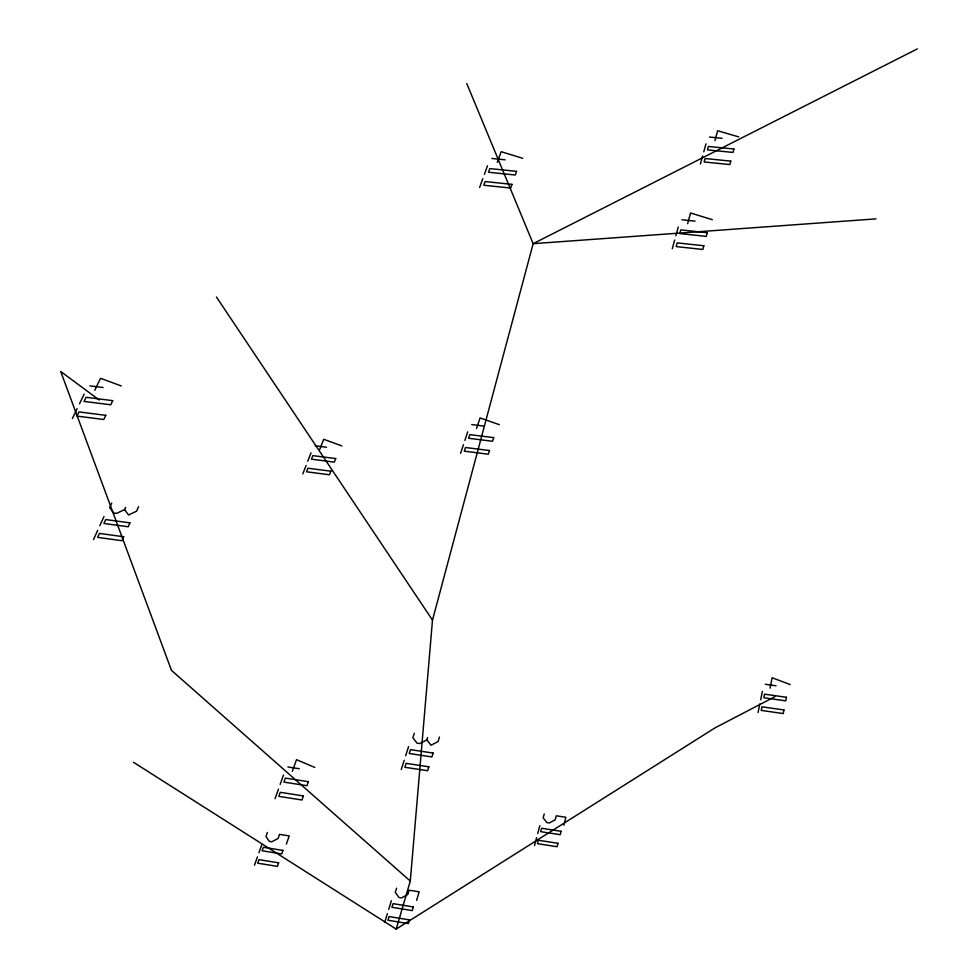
<?xml version="1.0" encoding="UTF-8"?>
<svg xmlns="http://www.w3.org/2000/svg" width="978" height="978" viewBox="0 0 978 978"><rect width="100%" height="100%" fill="white"/><g stroke="black" fill="none" stroke-linecap="round" stroke-linejoin="round"><path stroke-width="1.47" d="M133.424 762.253L396.2 929.1L410.295 881.056L432.496 620.125L533.144 243.681L466.775 83.546M770.016 688.17L772.131 677.754L790.236 684.588M758.084 712.473L759.82 704.001M760.676 699.783L762.4 691.385M563.854 825.212L565.907 817.29L556.262 815.799L555.223 819.747L549.355 822.963L546.934 822.596L543.169 817.889L544.233 813.94M534.489 845.603L536.641 837.571M537.704 833.586L539.844 825.628M714.955 140.661L717.644 130.746L738.671 136.883M687.632 223.656L690.554 212.996L712.326 219.671M700.431 163.998L702.656 155.905M703.757 151.871L705.969 143.864M672.253 248.742L674.673 240.038M675.871 235.698L678.255 227.079M416.591 900.371L419.159 891.826L409.122 890.2L407.826 894.467L401.493 897.914L398.987 897.511L395.283 892.425L396.591 888.171M384.721 922.327L387.398 913.672M388.731 909.357L391.383 900.762M439.477 737.021L438.083 741.544L431.053 745.236L426.848 739.869L427.557 737.608M401.261 769.503L404.195 760.297M405.65 755.725L408.559 746.617M414.281 733.268L412.85 737.767L417.007 743.133L419.819 743.549L426.848 739.869M476.555 428.486L480.064 417.912L499.33 424.684M460.577 453.303L463.462 444.672M464.892 440.381L467.753 431.824M286.371 844.1L289.231 835.909L279.525 834.368L278.094 838.452L271.798 841.777L269.366 841.386L265.967 836.52L267.422 832.437M292.336 771.373L296.493 759.674L314.769 767.4M254.476 865.188L257.434 856.887M258.913 852.755L261.847 844.515M275.062 798.696L278.461 789.16M280.16 784.417L283.534 774.979M497.313 162.336L501.139 151.688L522.741 158.302M479.636 187.421L482.79 178.717M484.367 174.39L487.496 165.771M319.696 449.623L323.694 439.281L341.897 445.919M302.825 473.878L306.114 465.442M307.74 461.237L311.004 452.887M138.607 506.653L136.578 511.213L128.534 514.99L124.597 509.611L125.624 507.325M93.472 539.648L97.702 530.357M99.805 525.736L103.998 516.543M111.724 503.047L109.658 507.594L113.558 512.973L116.553 513.377L124.597 509.611M94.768 390.308L100.538 378.303L121.296 385.955M72.372 418.511L77.128 408.694M79.487 403.816L84.194 394.11M396.2 929.1L714.991 727.889L774.857 696.703M917.315 48.9L533.144 243.681L876.031 218.876M709.453 137.054L722.082 138.301M491.861 158.46L505.076 159.817M681.972 219.757L695.065 221.15M471.714 424.574L483.511 426.041M89.915 385.87L103.093 387.52M315.246 445.797L326.554 447.239M765.248 684.27L776.067 685.798M287.899 766.984L299.28 768.732M99.291 400.063L60.685 371.457L171.468 670.37L410.295 881.056M216.419 296.994L432.496 620.125M783.94 709.955L783.231 713.561L761.239 710.407L761.972 706.813L783.94 709.955M786.422 697.29L785.725 700.859L763.818 697.742L764.539 694.172L786.422 697.29M557.949 843.305L557.057 846.728L537.46 843.659L538.377 840.249L557.949 843.305M561.079 831.3L560.186 834.686L540.675 831.655L541.58 828.268L561.079 831.3M730.774 161.126L729.869 164.573L704.16 161.969L705.101 158.534L730.774 161.126M733.952 149.023L733.06 152.434L707.473 149.878L708.402 146.468L733.952 149.023M703.83 245.747L702.84 249.463L676.165 246.578L677.179 242.886L703.83 245.747M707.277 232.715L706.299 236.395L679.759 233.559L680.761 229.891L707.277 232.715M409.464 919.907L408.352 923.599L387.948 920.237L389.085 916.557L409.464 919.907M413.364 906.948L412.264 910.604L391.946 907.278L393.07 903.635L413.364 906.948M428.853 766.813L427.643 770.725L404.843 767.265L406.09 763.353L428.853 766.813M433.12 753.06L431.921 756.935L409.22 753.512L410.454 749.649L433.12 753.06M489.501 450.528L488.315 454.208L464.293 451.176L465.516 447.508L489.501 450.528M493.682 437.618L492.509 441.261L468.596 438.278L469.807 434.648L493.682 437.618M278.632 862.828L277.397 866.361L257.703 863.183L258.95 859.65L278.632 862.828M282.96 850.408L281.737 853.916L262.116 850.762L263.363 847.266L282.96 850.408M303.412 795.933L301.994 799.992L278.828 796.373L280.27 792.327L303.412 795.933M308.376 781.679L306.982 785.701L283.913 782.119L285.344 778.109L308.376 781.679M511.995 184.353L510.699 188.069L483.78 185.245L485.125 181.553L511.995 184.353M516.555 171.346L515.272 175.013L488.487 172.238L489.819 168.583L516.555 171.346M330.894 471.188L329.525 474.77L306.542 471.799L307.936 468.217L330.894 471.188M335.686 458.572L334.342 462.129L311.444 459.183L312.826 455.638L335.686 458.572M123.705 536.751L121.944 540.712L97.617 537.374L99.414 533.426L123.705 536.751M129.891 522.851L128.155 526.763L103.937 523.474L105.71 519.575L129.891 522.851M105.771 415.32L103.802 419.513L76.969 416.09L78.986 411.921L105.771 415.32M112.715 400.65L110.758 404.782L84.059 401.42L86.052 397.3L112.715 400.65"/></g></svg>
